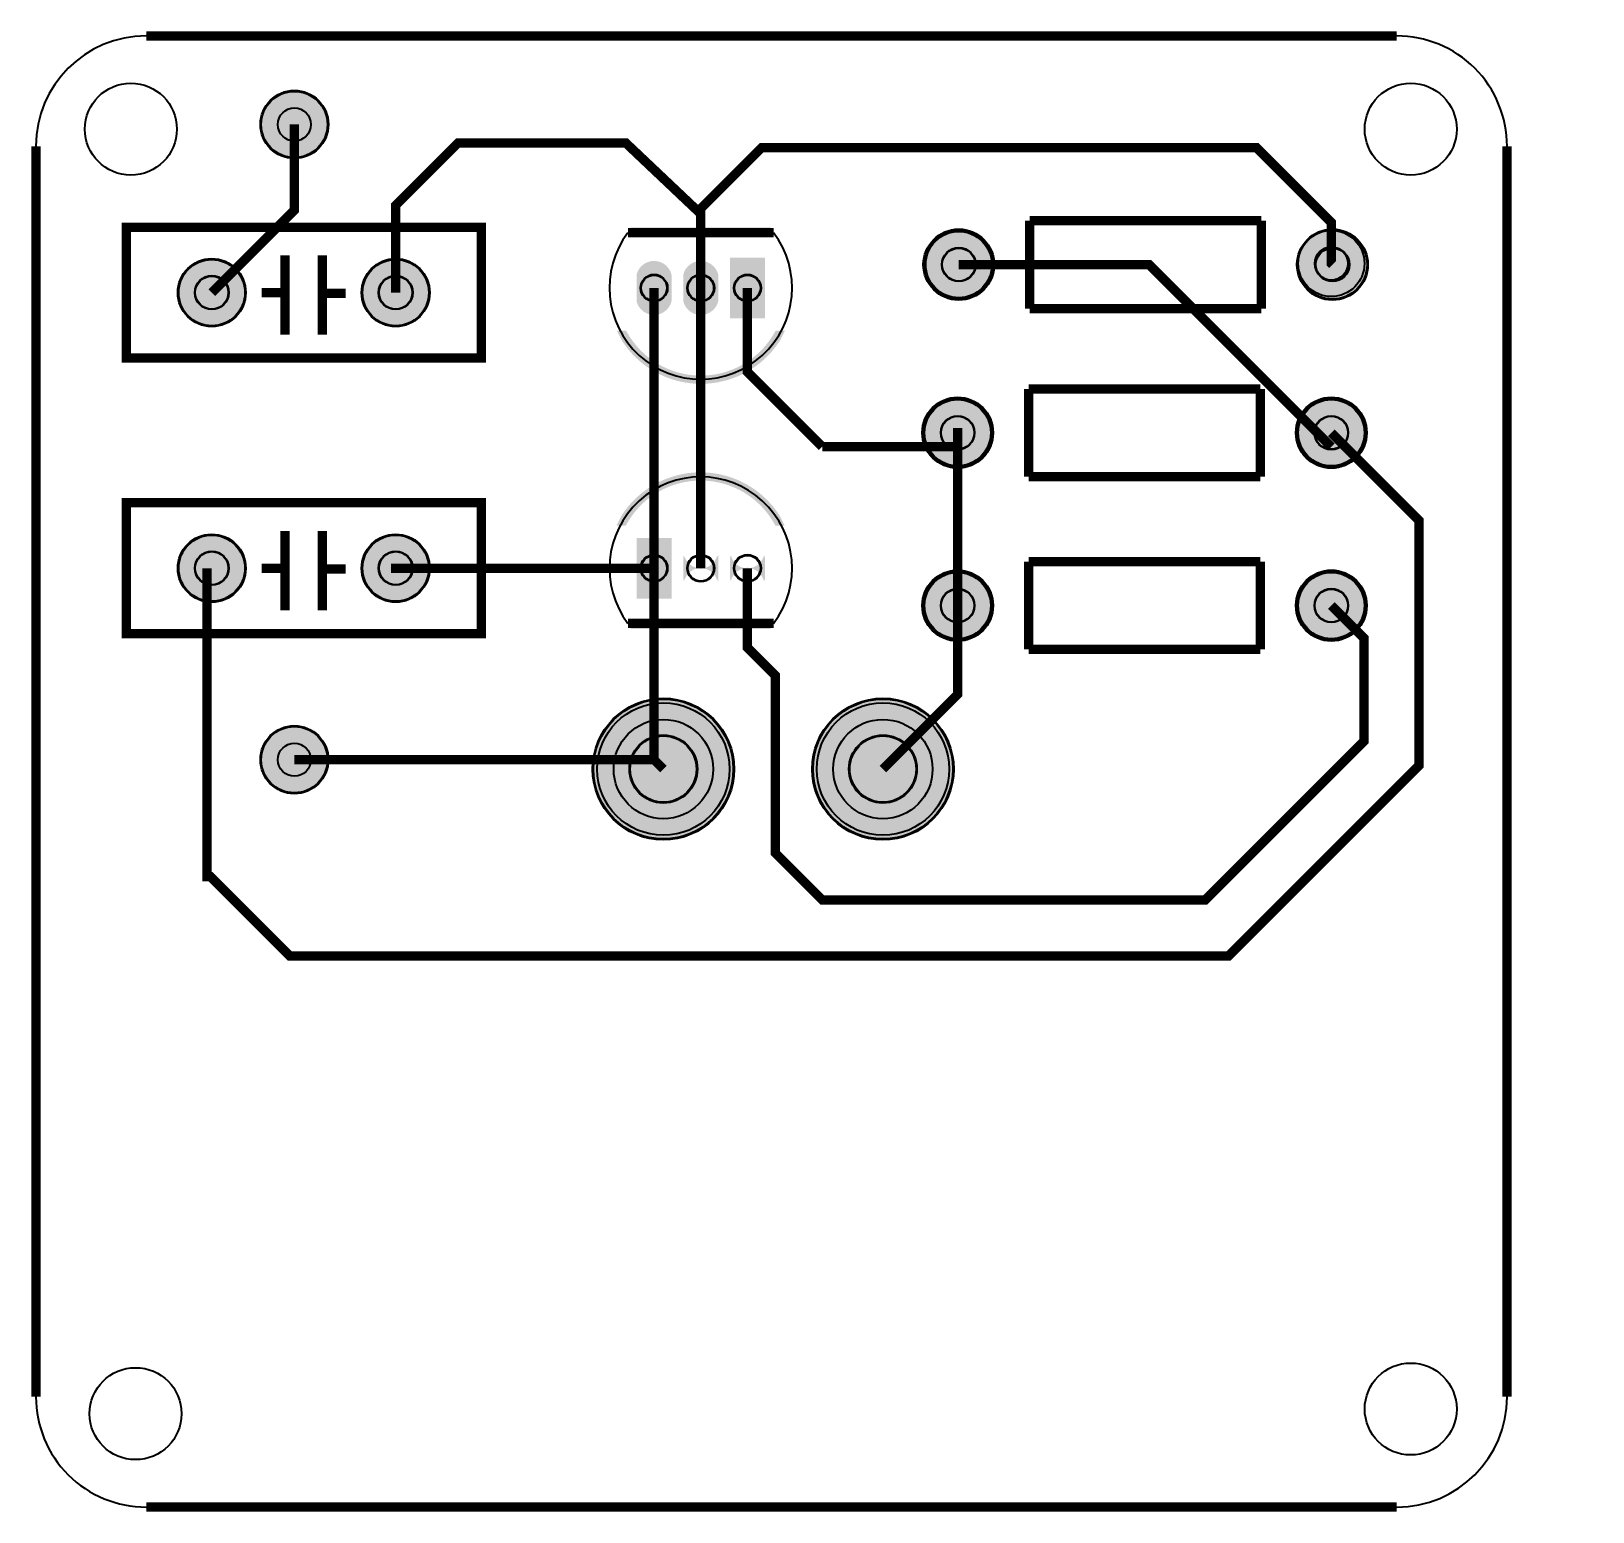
# Model space of a CAD drawing. Header units: millimetres. Extents: x -20.1 to 22.3, y -20.2 to 20.1.
import ezdxf

# ---------------------------------------------------------------- set-up
doc = ezdxf.new("R2010")
doc.units = ezdxf.units.MM
for name, color, linetype, true_color in [('BoardOutLine', 7, 'Continuous', 0xff00ff), ('BottomLayer', 7, 'Continuous', 0x0000ff), ('BottomPasteMaskLayer', 7, 'Continuous', 0x800000), ('BottomSolderMaskLayer', 7, 'Continuous', 0xaa00ff), ('Document', 7, 'Continuous', 0xffffff), ('Hole', 7, 'Continuous', 0x222222), ('Multi-Layer', 7, 'Continuous', 0xc0c0c0), ('TopLayer', 7, 'Continuous', 0xff0000), ('TopSilkLayer', 7, 'Continuous', 0xffcc00), ('TopSolderMaskLayer', 7, 'Continuous', 0x800080)]:
    doc.layers.add(name, color=color, linetype=linetype, true_color=true_color)

msp = doc.modelspace()

# ---------------------------------------------------------------- hatches: boundary and pattern name
at = {"layer": 'BottomLayer'}
for points in [[(-13.85402590805179, 17.52603505207003, 1), (-12.05402590805179, 17.52603505207003, 1)], [(-13.85402590805179, 17.52603505207003, 1), (-12.05402590805179, 17.52603505207003, 1)], [(-4.82100584201171, 0, 1), (-1.0210058420117092, 0, 1)], [(1.148006096012159, 0, 1), (4.9480060960121595, 0, 1)], [(-13.85402590805179, 0.25400050800101326, 1), (-12.05402590805179, 0.25400050800101326, 1)], [(-13.85402590805179, 0.25400050800101326, 1), (-12.05402590805179, 0.25400050800101326, 1)], [(-3.8210058420117097, 0, 1), (-2.021005842011709, 0, 1)], [(2.1480060960121587, 0, 1), (3.9480060960121595, 0, 1)]]:
    msp.add_hatch(color=256, dxfattribs=at).paths.add_polyline_path(points)
at = {"layer": 'BottomPasteMaskLayer'}
for points in [[(-13.85402590805179, 17.52603505207003, 1), (-12.05402590805179, 17.52603505207003, 1)], [(-13.85402590805179, 17.52603505207003, 1), (-12.05402590805179, 17.52603505207003, 1)], [(-4.82100584201171, 0, 1), (-1.0210058420117092, 0, 1)], [(1.148006096012159, 0, 1), (4.9480060960121595, 0, 1)], [(-13.85402590805179, 0.25400050800101326, 1), (-12.05402590805179, 0.25400050800101326, 1)], [(-13.85402590805179, 0.25400050800101326, 1), (-12.05402590805179, 0.25400050800101326, 1)], [(-3.8210058420117097, 0, 1), (-2.021005842011709, 0, 1)], [(2.1480060960121587, 0, 1), (3.9480060960121595, 0, 1)]]:
    msp.add_hatch(color=256, dxfattribs=at).paths.add_polyline_path(points)
at = {"layer": 'BottomSolderMaskLayer'}
for points in [[(-13.879425958851892, 17.52603505207003, 1), (-12.028625857251688, 17.52603505207003, 1)], [(-13.879425958851892, 17.52603505207003, 1), (-12.028625857251688, 17.52603505207003, 1)], [(4.145542291084542, 13.71602743205483, 1), (6.075946151892264, 13.71602743205483, 1)], [(14.3055626111253, 13.71602743205483, 1), (16.235966471933022, 13.71602743205483, 1)], [(-16.12529845059688, 12.95402590805179, 1), (-14.274498348996678, 12.95402590805179, 1)], [(-11.125298450596881, 12.95402590805179, 1), (-9.274498348996678, 12.95402590805179, 1)], [(-2.699606299212621, 12.719913639827269, -0.7853981633974483), (-3.650406400812824, 12.719913639827269), (-3.650406400812824, 13.442138684277325, -0.7853981633974483), (-2.699606299212621, 13.442138684277325)], [(-1.4296037592075548, 12.719913639827269, -0.7853981633974483), (-2.380403860807758, 12.719913639827269), (-2.380403860807758, 13.442138684277325, -0.7853981633974483), (-1.4296037592075548, 13.442138684277325)], [(-0.1596146360751618, 12.255626111252127), (-1.1104147376753417, 12.255626111252127), (-1.1104147376753417, 13.906426212852466), (-0.1596146360751618, 13.906426212852466)], [(4.114808229616404, 9.144018288036591, 1), (6.045212090424126, 9.144018288036591, 1)], [(14.274828549657162, 9.144018288036591, 1), (16.205232410464884, 9.144018288036591, 1)], [(-16.12529845059688, 5.461010922021842, 1), (-14.274498348996678, 5.461010922021842, 1)], [(-11.125298450596881, 5.461010922021842, 1), (-9.274498348996678, 5.461010922021842, 1)], [(-3.650392983940037, 6.286410972821955), (-2.699592882339971, 6.286410972821955), (-2.699592882339971, 4.635610871221729), (-3.650392983940037, 4.635610871221729)], [(-1.4296037592075548, 5.822123444246813, -0.7853981633974483), (-2.380403860807758, 5.822123444246813), (-2.380403860807758, 5.099898399796757, -0.7853981633974483), (-1.4296037592075548, 5.099898399796757)], [(-0.1596012192023747, 5.822123444246813, -0.7853981633974483), (-1.1104013208025778, 5.822123444246813), (-1.1104013208025778, 5.099898399796757, -0.7853981633974483), (-0.1596012192023747, 5.099898399796757)], [(4.114808229616404, 4.445008890017789, 1), (6.045212090424126, 4.445008890017789, 1)], [(14.274828549657162, 4.445008890017789, 1), (16.205232410464884, 4.445008890017789, 1)], [(-4.846405892811811, 0, 1), (-0.9956057912116079, 0, 1)], [(1.1226060452120576, 0, 1), (4.973406146812261, 0, 1)], [(-13.879425958851892, 0.25400050800101326, 1), (-12.028625857251688, 0.25400050800101326, 1)], [(-13.879425958851892, 0.25400050800101326, 1), (-12.028625857251688, 0.25400050800101326, 1)], [(-3.846405892811811, 0, 1), (-1.9956057912116076, 0, 1)], [(2.1226060452120574, 0, 1), (3.973406146812261, 0, 1)]]:
    msp.add_hatch(color=256, dxfattribs=at).paths.add_polyline_path(points)
at = {"layer": 'Document'}
for points in [[(0, 14.47802895605787), (-3.810007620015199, 14.47802895605787), (-3.810007620015199, 14.732029464058883), (0, 14.732029464058883)], [(0.38498856997716757, 11.921031242062554), (0.1309880619761543, 11.921031242062554), (0.0976518220509206, 11.860385237661944), (0.0625061104112774, 11.800769621457675), (0.025582745836459253, 11.742238365785283), (-0.013084843515230205, 11.68484446126729), (-0.05346165037121864, 11.628639868837581), (-0.09551112003816797, 11.573675472699392), (-0.1391951834957581, 11.520001034258712), (-0.1844742918621023, 11.467665147071784), (-0.23130745219953042, 11.416715192852962), (-0.2796522646264066, 11.367197298577366), (-0.3294649607040583, 11.319156294720528), (-0.3807004430610732, 11.27263567467162), (-0.43331232622279003, 11.227677555357445), (-0.48725297860505634, 11.18432263911177), (-0.5424735656373514, 11.142610176826565), (-0.5989240939748015, 11.102577932416239), (-0.6565534567582745, 11.0642621486287), (-0.7153094798844677, 11.027697514233068), (-0.7751389692404018, 10.992917132615048), (-0.8359877588625295, 10.959952491806689), (-0.8978007599748707, 10.928833435979527), (-0.9605220108635422, 10.899588138425202), (-1.0240947275408416, 10.872243076048676), (-1.0884613551536404, 10.846823005398846), (-1.153563620090722, 10.823350940254045), (-1.2193425827393867, 10.80184813078779), (-1.2857386908468698, 10.782334044329787), (-1.3526918334338234, 10.764826347741518), (-1.4201413952163193, 10.749340891421753), (-1.4880263114829404, 10.73589169495608), (-1.5562851233785295, 10.724490934425262), (-1.6248560335461661, 10.71514893138135), (-1.693676962073937, 10.707874143502863), (-1.7626856026984115, 10.702673156938204), (-1.83181947921355, 10.699550680342895), (-1.9010160020319518, 10.698509540616328), (-1.9702125248504672, 10.699550680342895), (-2.0393464013656057, 10.702673156938204), (-2.1083550419900803, 10.707874143502863), (-2.177175970517851, 10.71514893138135), (-2.2457468806854877, 10.724490934425262), (-2.314005692581077, 10.73589169495608), (-2.381890608847698, 10.749340891421753), (-2.449340170630194, 10.764826347741518), (-2.5162933132171474, 10.782334044329787), (-2.5826894213246305, 10.80184813078779), (-2.648468383973295, 10.823350940254045), (-2.713570648910377, 10.846823005398846), (-2.7779372765231756, 10.872243076048676), (-2.8415099932003614, 10.899588138425202), (-2.9042312440891465, 10.928833435979527), (-2.9660442452014877, 10.959952491806689), (-3.0268930348236154, 10.992917132615048), (-3.0867225241795495, 11.027697514233068), (-3.1454785473057427, 11.0642621486287), (-3.2031079100892157, 11.102577932416239), (-3.259558438426666, 11.142610176826565), (-3.314779025458961, 11.18432263911177), (-3.368719677841227, 11.227677555357332), (-3.421331561002944, 11.27263567467162), (-3.472567043359959, 11.319156294720528), (-3.5223797394376106, 11.367197298577366), (-3.570724551864487, 11.416715192852962), (-3.617557712201915, 11.467665147071784), (-3.662836820568259, 11.520001034258712), (-3.7065208840258492, 11.573675472699392), (-3.7485703536927986, 11.628639868837581), (-3.788947160548787, 11.68484446126729), (-3.8276147499004765, 11.742238365785283), (-3.8645381144752946, 11.800769621457675), (-3.899683826114938, 11.860385237661944), (-3.9330200660401715, 11.921031242062554), (-4.187020574041185, 11.921031242062554), (-4.060020320040621, 11.667030734061427), (-4.020558703552297, 11.606181790445817), (-3.97938262532557, 11.546479665718948), (-3.936525391984219, 11.487972651905807), (-3.892021670008944, 11.430708074326162), (-3.8459074576971943, 11.37473225331496), (-3.7982200560444426, 11.320090466753413), (-3.74899803857204, 11.266826913445698), (-3.6982812201256365, 11.214984677366601), (-3.646110624669859, 11.164605692811392), (-3.5925284521044887, 11.11573071047701), (-3.537578044129873, 11.068399264498225), (-3.4813038491886346, 11.022649640469695), (-3.423751386511981, 10.978518844478003), (-3.3649672092997207, 10.936042573166787), (-3.304998867064569, 10.895255184863686), (-3.2438948671702974, 10.85618967178732), (-3.1817046355939738, 10.81887763336124), (-3.11847847694753, 10.783349250653487), (-3.0542675337861738, 10.749633261963368), (-2.989123745240704, 10.717756939575793), (-2.923099805004199, 10.687746067701255), (-2.8562491187094565, 10.659624921619525), (-2.7886257607302696, 10.63341624804309), (-2.7202844304409837, 10.609141246718536), (-2.6512804079713987, 10.586819553278133), (-2.5816695094920306, 10.566469223356876), (-2.51150804206452, 10.54810671798748), (-2.4408527580966393, 10.53174689028583), (-2.369760809435661, 10.517402973435765), (-2.298289701139538, 10.505086569985679), (-2.2264972449620473, 10.494807642463002), (-2.1544415125895284, 10.48657450531607), (-2.082180788668097, 10.480393818188077), (-2.0097735236580547, 10.476270580530922), (-1.937278286554033, 10.474208127561155), (-1.8647537175099842, 10.474208127561155), (-1.7922584804059625, 10.476270580530922), (-1.71985121539592, 10.480393818188077), (-1.6475904914744888, 10.48657450531607), (-1.57553475910197, 10.494807642463002), (-1.5037423029244792, 10.505086569985679), (-1.4322711946283562, 10.517402973435765), (-1.361179245967378, 10.53174689028583), (-1.2905239619994973, 10.54810671798748), (-1.2203624945719866, 10.566469223356876), (-1.1507515960926185, 10.586819553278133), (-1.0817475736230335, 10.609141246718536), (-1.0134062433337476, 10.63341624804309), (-0.9457828853545607, 10.659624921619525), (-0.8789321990598182, 10.687746067701255), (-0.8129082588233132, 10.717756939575793), (-0.7477644702778434, 10.749633261963368), (-0.6835535271164872, 10.783349250653487), (-0.6203273684700434, 10.81887763336124), (-0.5581371368937198, 10.85618967178732), (-0.4970331369993346, 10.895255184863686), (-0.4370647947642965, 10.936042573166787), (-0.37828061755203635, 10.978518844478003), (-0.32072815487538264, 11.022649640469695), (-0.2644539599341442, 11.068399264498225), (-0.20950355195952852, 11.11573071047701), (-0.15592137939415807, 11.164605692811392), (-0.10375078393838066, 11.214984677366601), (-0.05303396549197714, 11.266826913445698), (-0.003811948019574629, 11.320090466753413), (0.04387545363317713, 11.37473225331496), (0.08998966594492686, 11.430708074326162), (0.1344933879202017, 11.487972651905807), (0.177350621261553, 11.546479665718948), (0.21852669948827952, 11.606181790445817), (0.2579883159766041, 11.667030734061427)], [(-4.1949961899923665, 6.621005842011641), (-3.940995681991353, 6.621005842011641), (-3.9076594420661195, 6.681651846412137), (-3.8725137304264763, 6.74126746261652), (-3.835590365851658, 6.799798718288798), (-3.7969227765000824, 6.857192622806792), (-3.7565459696439802, 6.913397215236614), (-3.714496499977031, 6.968361611374689), (-3.670812436519441, 7.0220360498153696), (-3.6255333281530966, 7.074371937002297), (-3.5787001678156685, 7.12532189122112), (-3.5303553553887923, 7.174839785496715), (-3.4805426593111406, 7.222880789353553), (-3.4293071769541257, 7.269401409402462), (-3.3766952937925225, 7.31435952871675), (-3.3227546414101425, 7.357714444962312), (-3.2675340543778475, 7.399426907247516), (-3.2110835260403974, 7.439459151657843), (-3.1534541632569244, 7.477774935445382), (-3.094698140130731, 7.514339569841013), (-3.034868650774797, 7.549119951459147), (-2.9740198611526694, 7.5820845922673925), (-2.912206860040328, 7.613203648094554), (-2.849485609151543, 7.64244894564888), (-2.7859128924743572, 7.669794008025406), (-2.7215462648615585, 7.695214078675349), (-2.656443999924477, 7.718686143820037), (-2.5906650372756985, 7.740188953286292), (-2.524268929168329, 7.759703039744295), (-2.4573157865813755, 7.777210736332563), (-2.3898662247988796, 7.792696192652443), (-2.3219813085322585, 7.806145389118001), (-2.2537224966366693, 7.81754614964882), (-2.1851515864690327, 7.826888152692732), (-2.116330657941262, 7.834162940571218), (-2.0473220173166737, 7.839363927135878), (-1.9781881408016488, 7.842486403731186), (-1.9089916179832471, 7.843527543457753), (-1.8397950951647317, 7.842486403731186), (-1.7706612186495931, 7.839363927135878), (-1.7016525780252323, 7.834162940571218), (-1.6328316494974615, 7.826888152692732), (-1.5642607393297112, 7.81754614964882), (-1.496001927434122, 7.806145389118001), (-1.428117011167501, 7.792696192652443), (-1.360667449385005, 7.777210736332563), (-1.2937143067980514, 7.759703039744295), (-1.2273181986905684, 7.740188953286292), (-1.16153923604179, 7.718686143820037), (-1.096436971104822, 7.695214078675349), (-1.0320703434920233, 7.669794008025406), (-0.9684976268148375, 7.64244894564888), (-0.9057763759260524, 7.613203648094554), (-0.8439633748137112, 7.5820845922673925), (-0.7831145851916972, 7.5491199514590335), (-0.7232850958356494, 7.514339569841013), (-0.6645290727094562, 7.477774935445382), (-0.6068997099260969, 7.439459151657843), (-0.5504491815886468, 7.399426907247516), (-0.495228594556238, 7.357714444962312), (-0.4412879421739717, 7.314359528716636), (-0.3886760590122549, 7.269401409402462), (-0.33744057665523997, 7.222880789353553), (-0.28762788057758826, 7.174839785496715), (-0.2392830681507121, 7.12532189122112), (-0.19244990781328397, 7.074371937002297), (-0.1471707994468261, 7.0220360498153696), (-0.10348673598934965, 6.968361611374689), (-0.06143726632240032, 6.913397215236614), (-0.021060459466411885, 6.857192622806792), (0.017607129885277573, 6.799798718288798), (0.054530494460095724, 6.74126746261652), (0.08967620609973892, 6.681651846412137), (0.12301244602497263, 6.621005842011641), (0.3770129540259859, 6.621005842011641), (0.2500127000254224, 6.875006350012654), (0.21055108353698415, 6.935855293628265), (0.1693750053103713, 6.9955574183551334), (0.12651777196902003, 7.054064432168275), (0.08201404999374518, 7.111329009747919), (0.03589983768199545, 7.167304830759122), (-0.01178756397075631, 7.221946617320668), (-0.06100958144315882, 7.275210170628384), (-0.11172639988956234, 7.327052406707594), (-0.16389699534533975, 7.377431391262689), (-0.2174791679107102, 7.4263063735971855), (-0.2724295758853259, 7.473637819575856), (-0.3287037708265643, 7.519387443604387), (-0.386256233503218, 7.563518239596192), (-0.4450404107154782, 7.605994510907294), (-0.50500875295063, 7.646781899210396), (-0.5661127528449015, 7.685847412286762), (-0.6283029844212251, 7.723159450712842), (-0.6915291430676689, 7.758687833420595), (-0.7557400862290251, 7.792403822110828), (-0.8208838747744949, 7.824280144498289), (-0.8869078150109999, 7.854291016372827), (-0.9537585013057424, 7.882412162454557), (-1.0213818592849293, 7.908620836031105), (-1.0897231895742152, 7.932895837355545), (-1.1587272120438001, 7.955217530795949), (-1.2283381105231683, 7.9755678607173195), (-1.298499577950679, 7.993930366086602), (-1.3691548619185596, 8.01029019378825), (-1.4402468105795379, 8.024634110638317), (-1.5117179188756609, 8.036950514088403), (-1.5835103750531516, 8.04722944161108), (-1.6555661074256705, 8.055462578758124), (-1.7278268313471017, 8.061643265886005), (-1.8002340963571442, 8.06576650354316), (-1.8727293334611659, 8.06782895651304), (-1.9452539025052147, 8.06782895651304), (-2.0177491396092364, 8.06576650354316), (-2.090156404619279, 8.061643265886005), (-2.16241712854071, 8.055462578758124), (-2.234472860913229, 8.04722944161108), (-2.3062653170907197, 8.036950514088403), (-2.3777364253868427, 8.024634110638317), (-2.448828374047821, 8.01029019378825), (-2.5194836580157016, 7.993930366086602), (-2.5896451254432122, 7.9755678607173195), (-2.6592560239225804, 7.955217530795949), (-2.7282600463921653, 7.932895837355545), (-2.7966013766814513, 7.908620836031105), (-2.864224734660752, 7.882412162454557), (-2.9310754209553807, 7.854291016372827), (-2.9970993611918857, 7.824280144498289), (-3.0622431497373555, 7.792403822110828), (-3.1264540928987117, 7.758687833420595), (-3.1896802515451554, 7.723159450712842), (-3.251870483121479, 7.685847412286762), (-3.3129744830158643, 7.646781899210396), (-3.3729428252509024, 7.605994510907294), (-3.431727002463276, 7.563518239596192), (-3.48927946513993, 7.519387443604387), (-3.5455536600810547, 7.473637819575856), (-3.6005040680556704, 7.4263063735971855), (-3.654086240621041, 7.377431391262689), (-3.706256836076932, 7.327052406707594), (-3.7569736545232217, 7.275210170628384), (-3.806195671995738, 7.221946617320668), (-3.853883073648376, 7.167304830759122), (-3.8999972859601257, 7.111329009747919), (-3.9445010079354006, 7.054064432168275), (-3.987358241276752, 6.9955574183551334), (-4.028534319503478, 6.935855293628265), (-4.067995935991803, 6.875006350012654)], [(-3.810007620015199, 4.064008128016212), (0, 4.064008128016212), (0, 3.810007620015199), (-3.810007620015199, 3.810007620015199)]]:
    msp.add_hatch(color=256, dxfattribs=at).paths.add_polyline_path(points)
at = {"layer": 'Multi-Layer'}
for points in [[(4.170942341884643, 13.71602743205483, 1), (6.050546101092163, 13.71602743205483, 1)], [(14.330962661925401, 13.71602743205483, 1), (16.21056642113292, 13.71602743205483, 1)], [(-16.09989839979678, 12.95402590805179, 1), (-14.29989839979678, 12.95402590805179, 1)], [(-11.09989839979678, 12.95402590805179, 1), (-9.29989839979678, 12.95402590805179, 1)], [(-2.7250063500127224, 12.73102616205233, -0.7853981633974483), (-3.6250063500127228, 12.73102616205233), (-3.6250063500127228, 13.431026162052262, -0.7853981633974483), (-2.7250063500127224, 13.431026162052262)], [(-1.455003810007656, 12.73102616205233, -0.7853981633974483), (-2.3550038100076565, 12.73102616205233), (-2.3550038100076565, 13.431026162052262, -0.7853981633974483), (-1.455003810007656, 13.431026162052262)], [(-0.18501397002796693, 12.281026162052285), (-1.0850139700278305, 12.281026162052285), (-1.0850139700278305, 13.881026162052308), (-0.18501397002796693, 13.881026162052308)], [(4.1402082804165055, 9.144018288036591, 1), (6.019812039624025, 9.144018288036591, 1)], [(14.300228600457263, 9.144018288036591, 1), (16.179832359664783, 9.144018288036591, 1)], [(-16.09989839979678, 5.461010922021842, 1), (-14.29989839979678, 5.461010922021842, 1)], [(-11.09989839979678, 5.461010922021842, 1), (-9.29989839979678, 5.461010922021842, 1)], [(-3.6249936499873456, 6.26101092202191), (-2.7249936499873684, 6.26101092202191), (-2.7249936499873684, 4.661010922021774), (-3.6249936499873456, 4.661010922021774)], [(-1.455003810007656, 5.811010922021865, -0.7853981633974483), (-2.3550038100076565, 5.811010922021865), (-2.3550038100076565, 5.111010922021819, -0.7853981633974483), (-1.455003810007656, 5.111010922021819)], [(-0.18500127000247624, 5.811010922021865, -0.7853981633974483), (-1.0850012700024765, 5.811010922021865), (-1.0850012700024765, 5.111010922021819, -0.7853981633974483), (-0.18500127000247624, 5.111010922021819)], [(4.1402082804165055, 4.445008890017789, 1), (6.019812039624025, 4.445008890017789, 1)], [(14.300228600457263, 4.445008890017789, 1), (16.179832359664783, 4.445008890017789, 1)]]:
    msp.add_hatch(color=256, dxfattribs=at).paths.add_polyline_path(points)
at = {"layer": 'TopSolderMaskLayer'}
for points in [[(4.145542291084542, 13.71602743205483, 1), (6.075946151892264, 13.71602743205483, 1)], [(14.3055626111253, 13.71602743205483, 1), (16.235966471933022, 13.71602743205483, 1)], [(-16.12529845059688, 12.95402590805179, 1), (-14.274498348996678, 12.95402590805179, 1)], [(-11.125298450596881, 12.95402590805179, 1), (-9.274498348996678, 12.95402590805179, 1)], [(-2.699606299212621, 12.719913639827269, -0.7853981633974483), (-3.650406400812824, 12.719913639827269), (-3.650406400812824, 13.442138684277325, -0.7853981633974483), (-2.699606299212621, 13.442138684277325)], [(-1.4296037592075548, 12.719913639827269, -0.7853981633974483), (-2.380403860807758, 12.719913639827269), (-2.380403860807758, 13.442138684277325, -0.7853981633974483), (-1.4296037592075548, 13.442138684277325)], [(-0.1596146360751618, 12.255626111252127), (-1.1104147376753417, 12.255626111252127), (-1.1104147376753417, 13.906426212852466), (-0.1596146360751618, 13.906426212852466)], [(4.114808229616404, 9.144018288036591, 1), (6.045212090424126, 9.144018288036591, 1)], [(14.274828549657162, 9.144018288036591, 1), (16.205232410464884, 9.144018288036591, 1)], [(-16.12529845059688, 5.461010922021842, 1), (-14.274498348996678, 5.461010922021842, 1)], [(-11.125298450596881, 5.461010922021842, 1), (-9.274498348996678, 5.461010922021842, 1)], [(-3.650392983940037, 6.286410972821955), (-2.699592882339971, 6.286410972821955), (-2.699592882339971, 4.635610871221729), (-3.650392983940037, 4.635610871221729)], [(-1.4296037592075548, 5.822123444246813, -0.7853981633974483), (-2.380403860807758, 5.822123444246813), (-2.380403860807758, 5.099898399796757, -0.7853981633974483), (-1.4296037592075548, 5.099898399796757)], [(-0.1596012192023747, 5.822123444246813, -0.7853981633974483), (-1.1104013208025778, 5.822123444246813), (-1.1104013208025778, 5.099898399796757, -0.7853981633974483), (-0.1596012192023747, 5.099898399796757)], [(4.114808229616404, 4.445008890017789, 1), (6.045212090424126, 4.445008890017789, 1)], [(14.274828549657162, 4.445008890017789, 1), (16.205232410464884, 4.445008890017789, 1)]]:
    msp.add_hatch(color=256, dxfattribs=at).paths.add_polyline_path(points)

# ---------------------------------------------------------------- linework, layer by layer
at = {"layer": 'BoardOutLine', "const_width": 0.25400050800101603}
for points in [[(-16.981940563881153, 19.933959867919725), (17.018034036068002, 19.933959867919725)], [(-19.981940563881153, -17.066040132080275), (-19.981940563881153, 16.93395986791961)], [(20.018059436118847, 16.93395986791961), (20.018059436118847, -17.066040132080275)], [(17.018034036068002, -20.066040132080275), (-16.981965963931998, -20.066040132080275)]]:
    msp.add_lwpolyline(points, dxfattribs=at)
at = {"layer": 'BoardOutLine'}
for centre, start, end in [((-16.981965963931884, 16.93395986791961), 90, 180), ((17.018034036068002, 16.93395986791961), 359.99999999999926, 90), ((-16.981965963931884, -17.06604013208039), 179.9999999999993, 270), ((17.018034036068002, -17.06604013208039), 270, 0)]:
    msp.add_arc(centre, 3.0000000000000004, start, end, dxfattribs=at)
at = {"layer": 'BottomLayer', "const_width": 0.25400050800101603}
for points in [[(-12.95402590805179, 17.52603505207003), (-12.95402590805179, 15.200025400050777), (-15.20002540005089, 12.95402590805179)], [(-1.9050038100076563, 13.08102616205224), (-1.9050038100076563, 15.095402590805179), (-3.9370078740157624, 17.018034036068002), (-8.509017018034001, 17.018034036068002), (-10.200025400050777, 15.32702565405134), (-10.200025400050777, 12.95402590805179)], [(-1.9050038100076563, 13.08102616205224), (-1.9050038100076563, 15.24003048006091), (-0.25400050800101326, 16.891033782067552), (13.208026416052917, 16.891033782067552), (15.240030480061023, 14.859029718059446), (15.240030480061023, 13.746685293370547), (15.270688341376626, 13.71602743205483)], [(5.1104902209804095, 13.71602743205483), (10.287020574041208, 13.71602743205483), (15.240030480061023, 8.763017526035014)], [(-3.1750063500127226, 13.08102616205224), (-3.1750063500127226, 5.461010922021842)], [(-1.9050038100076563, 5.461010922021842), (-1.9050038100076563, 13.08102616205224)], [(-0.6350012700024763, 13.08102616205224), (-0.6350012700024763, 10.79502159004312), (1.3970027940056298, 8.763017526035014)], [(5.080010160020265, 4.445008890017789), (5.080010160020265, 9.27101854203704)], [(15.240030480061023, 9.144018288036591), (17.626974853949605, 6.757073914147782), (17.626974853949605, 0.10093980187957641), (12.446024892049763, -5.080010160020379), (-13.081026162052353, -5.080010160020379), (-15.24003048006091, -2.9210058420117093), (-15.32702565405134, -2.9210058420117093), (-15.32702565405134, 5.461010922021842)], [(1.3970027940056298, 8.763017526035014), (5.080010160020265, 8.763017526035014)], [(-10.327025654051226, 5.461010922021842), (-8.42202184404357, 5.461010922021842), (-3.1750063500127226, 5.461010922021842)], [(-6.477012954025895, 5.461010922021842), (-7.366014732029498, 5.461010922021842)], [(-3.1750063500127226, 5.461010922021842), (-3.1750063500127226, 0.25400050800101326), (-2.9210058420117093, 0)], [(-0.6350012700024763, 5.461010922021842), (-0.6350012700024763, 3.3020066040131724), (0.12700025400056347, 2.5400050800101326), (0.12700025400056347, -2.286004572009233), (1.3970027940056298, -3.5560071120142993), (11.811023622047287, -3.5560071120142993), (16.129032258064626, 0.7620015240030398), (16.129032258064626, 3.5560071120141856), (15.240030480061023, 4.445008890017789)], [(5.080010160020265, 4.445008890017789), (5.080010160020265, 2.032004064008106), (3.048006096012159, 0)], [(-12.95402590805179, 0.25400050800101326), (-3.1750063500127226, 0.25400050800101326), (-2.9210058420117093, 0)]]:
    msp.add_lwpolyline(points, dxfattribs=at)
at = {"layer": 'BottomLayer'}
for centre, radius in [((-12.95402590805179, 17.52603505207003), 0.9000000000000001), ((-12.95402590805179, 17.52603505207003), 0.9000000000000001), ((-2.9210058420117093, 0), 1.9000000000000001), ((3.048006096012159, 0), 1.9000000000000001), ((-12.95402590805179, 0.25400050800101326), 0.9000000000000001), ((-12.95402590805179, 0.25400050800101326), 0.9000000000000001), ((-2.9210058420117093, 0), 0.9000000000000001), ((3.048006096012159, 0), 0.9000000000000001)]:
    msp.add_circle(centre, radius, dxfattribs=at)
at = {"layer": 'BottomPasteMaskLayer'}
for centre, radius in [((-12.95402590805179, 17.52603505207003), 0.9000000000000001), ((-12.95402590805179, 17.52603505207003), 0.9000000000000001), ((-2.9210058420117093, 0), 1.9000000000000001), ((3.048006096012159, 0), 1.9000000000000001), ((-12.95402590805179, 0.25400050800101326), 0.9000000000000001), ((-12.95402590805179, 0.25400050800101326), 0.9000000000000001), ((-2.9210058420117093, 0), 0.9000000000000001), ((3.048006096012159, 0), 0.9000000000000001)]:
    msp.add_circle(centre, radius, dxfattribs=at)
at = {"layer": 'BottomSolderMaskLayer'}
for centre, radius in [((-12.95402590805179, 17.52603505207003), 0.9254000508001016), ((-12.95402590805179, 17.52603505207003), 0.9254000508001016), ((5.110744221488403, 13.71602743205483), 0.9652019304038612), ((15.27076454152916, 13.71602743205483), 0.9652019304038612), ((5.110668021336096, 13.71602743205483), 0.4617317342742795), ((15.270688341376626, 13.71602743205483), 0.4617317342742795), ((-15.19989839979678, 12.95402590805179), 0.9254000508001016), ((-10.19989839979678, 12.95402590805179), 0.9254000508001016), ((-15.200152400304773, 12.95402590805179), 0.46271308384910675), ((-10.200152400304773, 12.95402590805179), 0.46271308384910675), ((-3.1750063500127226, 13.08102616205224), 0.36976901193945755), ((-1.9050038100076563, 13.08102616205224), 0.36976901193945755), ((-0.6350012700024763, 13.08102616205224), 0.36976901193945755), ((5.080010160020265, 9.144018288036591), 0.9652019304038612), ((15.240030480061023, 9.144018288036591), 0.9652019304038612), ((5.080010160020265, 9.144018288036591), 0.4617317342742795), ((15.240030480061023, 9.144018288036591), 0.4617317342742795), ((-15.19989839979678, 5.461010922021842), 0.9254000508001016), ((-10.19989839979678, 5.461010922021842), 0.9254000508001016), ((-15.200152400304773, 5.461010922021842), 0.46271308384910675), ((-10.200152400304773, 5.461010922021842), 0.46271308384910675), ((-3.1750063500127226, 5.461010922021842), 0.36976901193945755), ((-1.9050038100076563, 5.461010922021842), 0.36976901193945755), ((-0.6350012700024763, 5.461010922021842), 0.36976901193945755), ((5.080010160020265, 4.445008890017789), 0.9652019304038612), ((15.240030480061023, 4.445008890017789), 0.9652019304038612), ((5.080010160020265, 4.445008890017789), 0.4617317342742795), ((15.240030480061023, 4.445008890017789), 0.4617317342742795), ((-2.9210058420117093, 0), 1.9254000508001015), ((3.048006096012159, 0), 1.9254000508001015), ((-12.95402590805179, 0.25400050800101326), 0.9254000508001016), ((-12.95402590805179, 0.25400050800101326), 0.9254000508001016), ((-2.9210058420117093, 0), 0.9254000508001016), ((3.048006096012159, 0), 0.9254000508001016)]:
    msp.add_circle(centre, radius, dxfattribs=at)
at = {"layer": 'Hole'}
for centre, radius in [((-12.95402590805179, 17.52603505207003), 0.4500127000254001), ((5.1104902209804095, 13.71602743205483), 0.4500127000254001), ((15.240030480061023, 13.746761493522968), 0.4500127000254001), ((-15.19989839979678, 12.95402590805179), 0.4500127000254001), ((-10.19989839979678, 12.95402590805179), 0.4500127000254001), ((5.080010160020265, 9.144018288036591), 0.4500127000254001), ((15.240030480061023, 9.144018288036591), 0.4500127000254001), ((-15.19989839979678, 5.461010922021842), 0.4500127000254001), ((-10.19989839979678, 5.461010922021842), 0.4500127000254001), ((5.080010160020265, 4.445008890017789), 0.4500127000254001), ((15.240030480061023, 4.445008890017789), 0.4500127000254001), ((-2.9210058420117093, 0), 1.3500127000254003), ((3.048006096012159, 0), 1.3500127000254003), ((-12.95402590805179, 0.25400050800101326), 0.4500127000254001)]:
    msp.add_circle(centre, radius, dxfattribs=at)
at = {"layer": 'Multi-Layer'}
for centre, radius in [((-17.39903479806958, 17.39903479806958), 1.2500127000254), ((-12.95402590805179, 17.52603505207003), 0.9000000000000001), ((17.39903479806958, 17.39903479806958), 1.2500127000254), ((5.110744221488403, 13.71602743205483), 0.9398018796037594), ((5.1104902209804095, 13.71602743205483), 0.9000000000000001), ((15.27076454152916, 13.71602743205483), 0.9398018796037594), ((15.240030480061023, 13.746761493522968), 0.9000000000000001), ((5.110668021336096, 13.71602743205483), 0.4495808991617984), ((15.270688341376626, 13.71602743205483), 0.4495808991617984), ((-15.19989839979678, 12.95402590805179), 0.9000000000000001), ((-15.19989839979678, 12.95402590805179), 0.9000000000000001), ((-10.19989839979678, 12.95402590805179), 0.9000000000000001), ((-10.19989839979678, 12.95402590805179), 0.9000000000000001), ((-15.200152400304773, 12.95402590805179), 0.4500127000254001), ((-10.200152400304773, 12.95402590805179), 0.4500127000254001), ((-3.1750063500127226, 13.08102616205224), 0.3500127000254001), ((-1.9050038100076563, 13.08102616205224), 0.3500127000254001), ((-0.6350012700024763, 13.08102616205224), 0.3500127000254001), ((5.080010160020265, 9.144018288036591), 0.9398018796037594), ((5.080010160020265, 9.144018288036591), 0.9000000000000001), ((15.240030480061023, 9.144018288036591), 0.9398018796037594), ((15.240030480061023, 9.144018288036591), 0.9000000000000001), ((5.080010160020265, 9.144018288036591), 0.4495808991617984), ((15.240030480061023, 9.144018288036591), 0.4495808991617984), ((-15.19989839979678, 5.461010922021842), 0.9000000000000001), ((-15.19989839979678, 5.461010922021842), 0.9000000000000001), ((-10.19989839979678, 5.461010922021842), 0.9000000000000001), ((-10.19989839979678, 5.461010922021842), 0.9000000000000001), ((-15.200152400304773, 5.461010922021842), 0.4500127000254001), ((-10.200152400304773, 5.461010922021842), 0.4500127000254001), ((-3.1750063500127226, 5.461010922021842), 0.3500127000254001), ((-1.9050038100076563, 5.461010922021842), 0.3500127000254001), ((-0.6350012700024763, 5.461010922021842), 0.3500127000254001), ((5.080010160020265, 4.445008890017789), 0.9398018796037594), ((5.080010160020265, 4.445008890017789), 0.9000000000000001), ((15.240030480061023, 4.445008890017789), 0.9398018796037594), ((15.240030480061023, 4.445008890017789), 0.9000000000000001), ((5.080010160020265, 4.445008890017789), 0.4495808991617984), ((15.240030480061023, 4.445008890017789), 0.4495808991617984), ((-2.9210058420117093, 0), 1.8000000000000003), ((3.048006096012159, 0), 1.8000000000000003), ((-12.95402590805179, 0.25400050800101326), 0.9000000000000001), ((-17.27203454406913, -17.526035052070142), 1.2500127000254), ((17.39903479806958, -17.39903479806958), 1.2500127000254)]:
    msp.add_circle(centre, radius, dxfattribs=at)
at = {"layer": 'TopLayer', "const_width": 0.25400050800101603}
msp.add_lwpolyline([(5.080010160020265, 3.9370078740157624), (5.080010160020265, 4.445008890017789)], dxfattribs=at)
at = {"layer": 'TopSilkLayer', "const_width": 0.25400050800101603}
for points in [[(7.041071882143797, 12.522225044450124), (7.041071882143797, 14.909829819659535)], [(7.041071882143797, 14.909829819659535), (13.340284480568926, 14.909829819659535)], [(13.340284480568926, 14.909829819659535), (13.340284480568926, 12.522225044450124)], [(-3.8849123698247467, 14.580899161798357), (0.07490474980943418, 14.580899161798357)], [(-13.2081534163068, 13.970027940055843), (-13.2081534163068, 11.811023622047173)], [(-12.192151384302747, 13.970027940055843), (-12.192151384302747, 11.811023622047173)], [(-13.84315468630939, 12.95402590805179), (-13.2081534163068, 12.95402590805179)], [(-12.192151384302747, 12.932969265938482), (-11.55715011430027, 12.932969265938482)], [(13.340284480568926, 12.522225044450124), (7.041071882143797, 12.522225044450124)], [(7.010414020827966, 7.950215900431772), (7.010414020827966, 10.337820675641296)], [(7.010414020827966, 10.337820675641296), (13.309626619253322, 10.337820675641296)], [(13.309626619253322, 10.337820675641296), (13.309626619253322, 7.950215900431772)], [(13.309626619253322, 7.950215900431772), (7.010414020827966, 7.950215900431772)], [(-13.2081534163068, 6.477012954025895), (-13.2081534163068, 4.318008636017225)], [(-12.192151384302747, 6.477012954025895), (-12.192151384302747, 4.318008636017225)], [(-13.84315468630939, 5.461010922021842), (-13.2081534163068, 5.461010922021842)], [(-12.192151384302747, 5.439954279908534), (-11.55715011430027, 5.439954279908534)], [(7.010414020827966, 3.2512065024129697), (7.010414020827966, 5.638811277622494)], [(7.010414020827966, 5.638811277622494), (13.309626619253322, 5.638811277622494)], [(13.309626619253322, 5.638811277622494), (13.309626619253322, 3.2512065024129697)], [(0.07490474980943418, 3.961137922275725), (-3.8849123698247467, 3.961137922275725)], [(13.309626619253322, 3.2512065024129697), (7.010414020827966, 3.2512065024129697)]]:
    msp.add_lwpolyline(points, dxfattribs=at)
for points in [[(-17.52616205232414, 14.732029464058883), (-7.8741427482855215, 14.732029464058883), (-7.8741427482855215, 11.176022352044697), (-17.52616205232414, 11.176022352044697), (-17.52616205232414, 14.732029464058883)], [(-17.52616205232414, 7.239014478028935), (-7.8741427482855215, 7.239014478028935), (-7.8741427482855215, 3.683007366014749), (-17.52616205232414, 3.683007366014749), (-17.52616205232414, 7.239014478028935)]]:
    msp.add_lwpolyline(points, close=True, dxfattribs=at)
at = {"layer": 'TopSilkLayer'}
for centre, start, end in [((-1.9050038100076563, 13.083769033418207), 142.89949698528503, 37.100503014715), ((-1.9050038100076563, 5.4582680506558745), 322.899496985285, 217.10050301471497)]:
    msp.add_arc(centre, 2.4840233680467363, start, end, dxfattribs=at)
at = {"layer": 'TopSolderMaskLayer'}
for centre, radius in [((5.110744221488403, 13.71602743205483), 0.9652019304038612), ((15.27076454152916, 13.71602743205483), 0.9652019304038612), ((5.110668021336096, 13.71602743205483), 0.4617317342742795), ((15.270688341376626, 13.71602743205483), 0.4617317342742795), ((-15.19989839979678, 12.95402590805179), 0.9254000508001016), ((-10.19989839979678, 12.95402590805179), 0.9254000508001016), ((-15.200152400304773, 12.95402590805179), 0.46271308384910675), ((-10.200152400304773, 12.95402590805179), 0.46271308384910675), ((-3.1750063500127226, 13.08102616205224), 0.36976901193945755), ((-1.9050038100076563, 13.08102616205224), 0.36976901193945755), ((-0.6350012700024763, 13.08102616205224), 0.36976901193945755), ((5.080010160020265, 9.144018288036591), 0.9652019304038612), ((15.240030480061023, 9.144018288036591), 0.9652019304038612), ((5.080010160020265, 9.144018288036591), 0.4617317342742795), ((15.240030480061023, 9.144018288036591), 0.4617317342742795), ((-15.19989839979678, 5.461010922021842), 0.9254000508001016), ((-10.19989839979678, 5.461010922021842), 0.9254000508001016), ((-15.200152400304773, 5.461010922021842), 0.46271308384910675), ((-10.200152400304773, 5.461010922021842), 0.46271308384910675), ((-3.1750063500127226, 5.461010922021842), 0.36976901193945755), ((-1.9050038100076563, 5.461010922021842), 0.36976901193945755), ((-0.6350012700024763, 5.461010922021842), 0.36976901193945755), ((5.080010160020265, 4.445008890017789), 0.9652019304038612), ((15.240030480061023, 4.445008890017789), 0.9652019304038612), ((5.080010160020265, 4.445008890017789), 0.4617317342742795), ((15.240030480061023, 4.445008890017789), 0.4617317342742795)]:
    msp.add_circle(centre, radius, dxfattribs=at)

doc.saveas('drawing.dxf')
